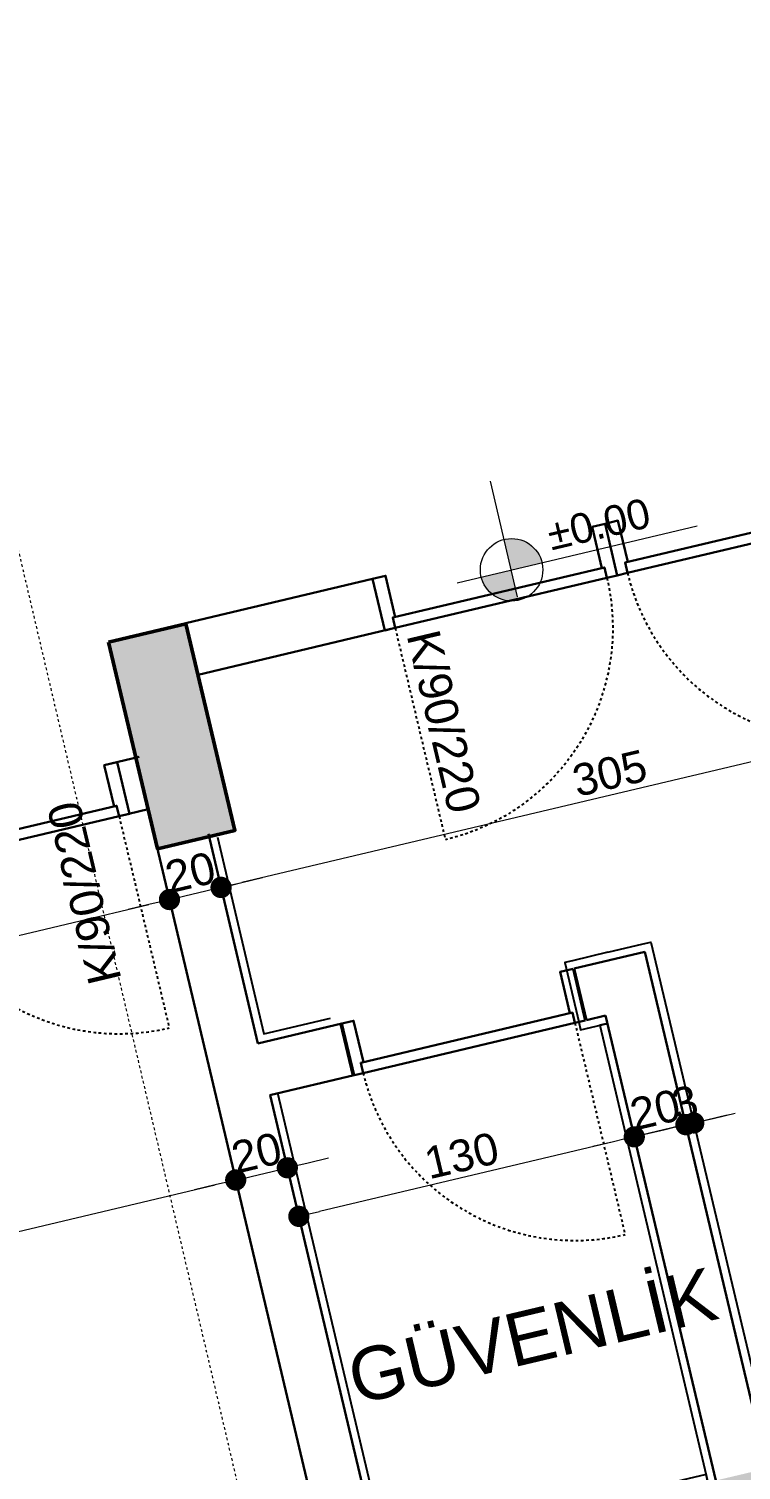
# Model space of a CAD drawing. Header units: millimetres. Extents: x 38129 to 72024, y -56282 to 16512.
# Drawn here: x 40823.5 to 40850.4, y -44482.3 to -44428 of the extents above; entities that cross this region are included whole.
import ezdxf

# ---------------------------------------------------------------- set-up
doc = ezdxf.new("R2010")
doc.units = ezdxf.units.MM
doc.linetypes.add('HIDDEN', pattern=[0.375, 0.25, -0.125])
for name, color, linetype, lineweight in [('COLUMN4', 3, 'Continuous', 50), ('DIŞÖLÇÜ', 37, 'Continuous', 0), ('DUVAR', 255, 'Continuous', 30), ('KAPI', 4, 'Continuous', 30), ('KOT', 7, 'Continuous', 20), ('M', 210, 'Continuous', 30), ('mahal', 7, 'Continuous', 5), ('pencere+KAPI', 1, 'Continuous', 0), ('TARAMA', 252, 'Continuous', 0), ('ölçü İÇ', 31, 'Continuous', 0)]:
    doc.layers.add(name, color=color, linetype=linetype, lineweight=lineweight)
doc.layers.add('HIDDEN', color=1, linetype='HIDDEN')
doc.layers.add('sıva', color=41, linetype='Continuous')
doc.styles.add('icdisolcu_yazi', font='arial.ttf')
doc.styles.get("Standard").update_dxf_attribs({"font": 'arial.ttf'})
doc.styles.add('style1', font='arial.ttf')
doc.dimstyles.new('İç Ölçü', dxfattribs={"dimtxt": 12, "dimasz": 8, "dimexe": 5, "dimexo": 0, "dimgap": 2, "dimtad": 1, "dimdec": 0, "dimzin": 12, "dimdsep": 46, "dimtxsty": 'icdisolcu_yazi', "dimblk": 'DOT', "dimcen": 8, "dimdle": 5, "dimclrd": 256, "dimclre": 256, "dimclrt": 7, "dimadec": 0, "dimazin": 3, "dimtfac": 1, "dimtdec": 0, "dimtix": 1, "dimtmove": 2, "dimatfit": 3, "dimldrblk": 'DOT', "dimfxl": 0, "dimtolj": 1, "dimtzin": 0, "dimlwd": -1, "dimlwe": -1, "dimarcsym": 0})

# ---------------------------------------------------------------- blocks, each defined once
blk = doc.blocks.new('*U12')
for p, q in [((4, 0), (0, 0)), ((86, 0), (90, 0))]:
    blk.add_line(p, q)
blk.add_lwpolyline([(4, 0), (86, 0), (86, -4), (4, -4)], close=True)
for points in [[(0, -20), (5, -20), (5, -4)], [(90, -20), (85, -20), (85, -4)]]:
    blk.add_lwpolyline(points)
at = {"layer": 'DUVAR'}
for p, q in [((0, 0), (0, -20)), ((90, 0), (90, -20))]:
    blk.add_line(p, q, dxfattribs=at)
at = {"layer": 'HIDDEN'}
blk.add_line((4, 0), (4, 82), dxfattribs=at)
blk.add_arc((4, 0), 82, 360, 90, dxfattribs=at)
blk = doc.blocks.new('_Dot')
at = {"color": 0, "lineweight": -2}
blk.add_line((-0.5, 0), (-1, 0), dxfattribs=at)
at = {"color": 0, "lineweight": 30, "const_width": 0.5}
blk.add_lwpolyline([(-0.25, 0, 1), (0.25, 0, 1)], format="xyb", close=True, dxfattribs=at)
blk = doc.blocks.new('*D233')
at = {"layer": 'Defpoints', "color": 0, "transparency": 16777216}
for p in [(37396.77, -18093.47), (37701.66, -18093.4), (37396.77, -18113.28)]:
    blk.add_point(p, dxfattribs=at)
at = {"layer": 'ölçü İÇ', "transparency": 16777216}
for p, q in [((37396.77, -18098.47), (37396.77, -18088.47)), ((37701.66, -18093.4), (37701.66, -18098.47))]:
    blk.add_line(p, q, dxfattribs=at)
at = {"layer": 'ölçü İÇ', "linetype": 'Continuous', "transparency": 16777216}
blk.add_line((37693.66, -18093.47), (37404.77, -18093.47), dxfattribs=at)
at = {"layer": 'ölçü İÇ', "transparency": 16777216, "xscale": 8, "yscale": 8, "zscale": 8, "rotation": 180}
blk.add_blockref('_Dot', (37396.77, -18093.47), dxfattribs=at)
at = {"layer": 'ölçü İÇ', "transparency": 16777216, "xscale": 8, "yscale": 8, "zscale": 8}
blk.add_blockref('_Dot', (37701.66, -18093.47), dxfattribs=at)
at = {"layer": 'ölçü İÇ', "color": 7, "transparency": 16777216, "insert": (37549.21, -18085.34), "char_height": 12, "attachment_point": 5, "style": 'icdisolcu_yazi'}
blk.add_mtext('\\A1;305', dxfattribs=at)
blk = doc.blocks.new('wertertw')
at = {"layer": 'TARAMA', "lineweight": -3}
h = blk.add_hatch(dxfattribs=at)
h.set_pattern_fill('ANSI33', color=256, scale=2.5, style=0)
h.set_pattern_definition([(45, (-86643.698, -32547.66), (-11.2253202, 11.2253202), []), (45, (-86632.472, -32547.66), (-11.2253202, 11.2253202), [7.9375, -3.96875])])
h.paths.add_polyline_path([(-616.25, 351.94), (-616.25, -88.06), (-306.25, -88.06), (-306.25, -68.06), (-596.25, -68.06), (-596.25, 331.94), (-306.25, 331.94), (-306.25, 351.94)])
h.paths.add_polyline_path([(38.75, -338.06), (78.75, -338.06), (78.75, -378.06), (38.75, -378.06)])
h.paths.add_polyline_path([(-471.25, -318.06), (-441.25, -318.06), (-441.25, -378.06), (-471.25, -378.06)])
h.paths.add_polyline_path([(-961.25, -318.06), (-931.25, -318.06), (-931.25, -378.06), (-961.25, -378.06)])
h.paths.add_polyline_path([(343.75, -163.06), (413.75, -163.06), (413.75, -198.06), (343.75, -198.06)])
h.paths.add_polyline_path([(8.75, -163.06), (78.75, -163.06), (78.75, -198.06), (8.75, -198.06)])
h.paths.add_polyline_path([(-1036.25, -148.06), (-906.25, -148.06), (-906.25, -178.06), (-1036.25, -178.06)])
h.paths.add_polyline_path([(-976.25, 256.94), (-916.25, 256.94), (-916.25, 226.94), (-976.25, 226.94)])
h.paths.add_polyline_path([(343.75, 459.44), (413.75, 459.44), (413.75, 424.44), (343.75, 424.44)])
h.paths.add_polyline_path([(8.75, 459.44), (78.75, 459.44), (78.75, 424.44), (8.75, 424.44)])
h.paths.add_polyline_path([(-616.25, 531.94), (-306.25, 531.94), (-306.25, 511.94), (-616.25, 511.94)])
h.paths.add_polyline_path([(-976.25, 656.94), (-916.25, 656.94), (-916.25, 626.94), (-976.25, 626.94)])
h.paths.add_polyline_path([(-616.25, 971.94), (-306.25, 971.94), (-306.25, 951.94), (-616.25, 951.94)])
h.paths.add_polyline_path([(343.75, 1081.94), (413.75, 1081.94), (413.75, 1046.94), (343.75, 1046.94)])
h.paths.add_polyline_path([(8.75, 1081.94), (78.75, 1081.94), (78.75, 1046.94), (8.75, 1046.94)])
h.paths.add_polyline_path([(-1036.25, 1061.94), (-906.25, 1061.94), (-906.25, 1031.94), (-1036.25, 1031.94)])
h.paths.add_polyline_path([(-931.25, 1286.94), (-901.25, 1286.94), (-901.25, 1226.94), (-931.25, 1226.94)])
h.paths.add_polyline_path([(68.75, 1332.04), (108.75, 1332.04), (108.75, 1292.04), (68.75, 1292.04)])
h.paths.add_polyline_path([(-511.25, 1332.04), (-481.25, 1332.04), (-481.25, 1252.04), (-511.25, 1252.04)])
at = {"layer": 'COLUMN4', "color": 3}
blk.add_lwpolyline([(-511.25, 1332.04), (-481.25, 1332.04), (-481.25, 1252.04), (-511.25, 1252.04)], close=True, dxfattribs=at)
blk = doc.blocks.new('*D106')
at = {"layer": 'Defpoints', "color": 0, "transparency": 16777216}
for p in [(36871.66, -18201.97), (37376.73, -18201.97), (37376.73, -18203.53)]:
    blk.add_point(p, dxfattribs=at)
at = {"layer": 'ölçü İÇ', "transparency": 16777216}
for p, q in [((36871.66, -18201.97), (36871.66, -18196.97)), ((37376.73, -18203.53), (37376.73, -18196.97))]:
    blk.add_line(p, q, dxfattribs=at)
at = {"layer": 'ölçü İÇ', "linetype": 'Continuous', "transparency": 16777216}
blk.add_line((36879.66, -18201.97), (37368.73, -18201.97), dxfattribs=at)
at = {"layer": 'ölçü İÇ', "transparency": 16777216, "xscale": 8, "yscale": 8, "zscale": 8, "rotation": 180}
blk.add_blockref('_Dot', (36871.66, -18201.97), dxfattribs=at)
at = {"layer": 'ölçü İÇ', "transparency": 16777216, "xscale": 8, "yscale": 8, "zscale": 8}
blk.add_blockref('_Dot', (37376.73, -18201.97), dxfattribs=at)
at = {"layer": 'ölçü İÇ', "color": 7, "transparency": 16777216, "insert": (37124.2, -18193.84), "char_height": 12, "attachment_point": 5, "style": 'icdisolcu_yazi'}
blk.add_mtext('\\A1;505', dxfattribs=at)
blk = doc.blocks.new('*D107')
at = {"layer": 'Defpoints', "color": 0, "transparency": 16777216}
for p in [(37396.73, -18200.69), (37396.73, -18201.97), (37376.73, -18203.53)]:
    blk.add_point(p, dxfattribs=at)
at = {"layer": 'ölçü İÇ', "transparency": 16777216}
for p, q in [((37376.73, -18203.53), (37376.73, -18196.97)), ((37396.73, -18200.69), (37396.73, -18206.97))]:
    blk.add_line(p, q, dxfattribs=at)
at = {"layer": 'ölçü İÇ', "linetype": 'Continuous', "transparency": 16777216}
for p, q in [((37368.73, -18201.97), (37360.73, -18201.97)), ((37376.73, -18201.97), (37396.73, -18201.97)), ((37404.73, -18201.97), (37412.73, -18201.97))]:
    blk.add_line(p, q, dxfattribs=at)
at = {"layer": 'ölçü İÇ', "transparency": 16777216, "xscale": 8, "yscale": 8, "zscale": 8}
blk.add_blockref('_Dot', (37376.73, -18201.97), dxfattribs=at)
at = {"layer": 'ölçü İÇ', "transparency": 16777216, "xscale": 8, "yscale": 8, "zscale": 8, "rotation": 180}
blk.add_blockref('_Dot', (37396.73, -18201.97), dxfattribs=at)
at = {"layer": 'ölçü İÇ', "color": 7, "transparency": 16777216, "insert": (37386.73, -18193.84), "char_height": 12, "attachment_point": 5, "style": 'icdisolcu_yazi'}
blk.add_mtext('\\A1;20', dxfattribs=at)
blk = doc.blocks.new('*D237')
at = {"layer": 'Defpoints', "color": 0, "transparency": 16777216}
for p in [(36871.66, -18093.4), (37376.79, -18093.4), (37376.79, -18094.66)]:
    blk.add_point(p, dxfattribs=at)
at = {"layer": 'ölçü İÇ', "transparency": 16777216}
for p, q in [((36871.66, -18093.4), (36871.66, -18088.4)), ((37376.79, -18094.66), (37376.79, -18088.4))]:
    blk.add_line(p, q, dxfattribs=at)
at = {"layer": 'ölçü İÇ', "linetype": 'Continuous', "transparency": 16777216}
blk.add_line((36879.66, -18093.4), (37368.79, -18093.4), dxfattribs=at)
at = {"layer": 'ölçü İÇ', "transparency": 16777216, "xscale": 8, "yscale": 8, "zscale": 8, "rotation": 180}
blk.add_blockref('_Dot', (36871.66, -18093.4), dxfattribs=at)
at = {"layer": 'ölçü İÇ', "transparency": 16777216, "xscale": 8, "yscale": 8, "zscale": 8}
blk.add_blockref('_Dot', (37376.79, -18093.4), dxfattribs=at)
at = {"layer": 'ölçü İÇ', "color": 7, "transparency": 16777216, "insert": (37124.23, -18085.27), "char_height": 12, "attachment_point": 5, "style": 'icdisolcu_yazi'}
blk.add_mtext('\\A1;505', dxfattribs=at)
blk = doc.blocks.new('*D238')
at = {"layer": 'Defpoints', "color": 0, "transparency": 16777216}
for p in [(37396.78, -18093.4), (37396.78, -18093.47), (37376.79, -18094.66)]:
    blk.add_point(p, dxfattribs=at)
at = {"layer": 'ölçü İÇ', "transparency": 16777216}
for p, q in [((37376.79, -18094.66), (37376.79, -18088.4)), ((37396.78, -18093.47), (37396.78, -18088.4))]:
    blk.add_line(p, q, dxfattribs=at)
at = {"layer": 'ölçü İÇ', "linetype": 'Continuous', "transparency": 16777216}
for p, q in [((37368.79, -18093.4), (37360.79, -18093.4)), ((37376.79, -18093.4), (37396.78, -18093.4)), ((37404.78, -18093.4), (37412.78, -18093.4))]:
    blk.add_line(p, q, dxfattribs=at)
at = {"layer": 'ölçü İÇ', "transparency": 16777216, "xscale": 8, "yscale": 8, "zscale": 8}
blk.add_blockref('_Dot', (37376.79, -18093.4), dxfattribs=at)
at = {"layer": 'ölçü İÇ', "transparency": 16777216, "xscale": 8, "yscale": 8, "zscale": 8, "rotation": 180}
blk.add_blockref('_Dot', (37396.78, -18093.4), dxfattribs=at)
at = {"layer": 'ölçü İÇ', "color": 7, "transparency": 16777216, "insert": (37386.78, -18085.27), "char_height": 12, "attachment_point": 5, "style": 'icdisolcu_yazi'}
blk.add_mtext('\\A1;20', dxfattribs=at)
blk = doc.blocks.new('*D240')
at = {"layer": 'Defpoints', "color": 0, "transparency": 16777216}
for p in [(37546.65, -18220.84), (37549.68, -18224.04), (37546.65, -18227.78)]:
    blk.add_point(p, dxfattribs=at)
at = {"layer": 'ölçü İÇ', "transparency": 16777216}
for p, q in [((37546.65, -18225.84), (37546.65, -18215.84)), ((37549.68, -18224.04), (37549.68, -18215.84))]:
    blk.add_line(p, q, dxfattribs=at)
at = {"layer": 'ölçü İÇ', "linetype": 'Continuous', "transparency": 16777216}
for p, q in [((37538.65, -18220.84), (37530.65, -18220.84)), ((37549.68, -18220.84), (37546.65, -18220.84)), ((37557.68, -18220.84), (37565.68, -18220.84))]:
    blk.add_line(p, q, dxfattribs=at)
at = {"layer": 'ölçü İÇ', "transparency": 16777216, "xscale": 8, "yscale": 8, "zscale": 8}
blk.add_blockref('_Dot', (37546.65, -18220.84), dxfattribs=at)
at = {"layer": 'ölçü İÇ', "transparency": 16777216, "xscale": 8, "yscale": 8, "zscale": 8, "rotation": 180}
blk.add_blockref('_Dot', (37549.68, -18220.84), dxfattribs=at)
at = {"layer": 'ölçü İÇ', "color": 7, "transparency": 16777216, "insert": (37548.16, -18212.71), "char_height": 12, "attachment_point": 5, "style": 'icdisolcu_yazi'}
blk.add_mtext('\\A1;3', dxfattribs=at)
blk = doc.blocks.new('*D241')
at = {"layer": 'Defpoints', "color": 0, "transparency": 16777216}
for p in [(37526.65, -18220.78), (37526.65, -18226.87), (37546.65, -18227.78)]:
    blk.add_point(p, dxfattribs=at)
at = {"layer": 'ölçü İÇ', "transparency": 16777216}
for p, q in [((37526.65, -18225.78), (37526.65, -18215.78)), ((37546.65, -18225.78), (37546.65, -18215.78))]:
    blk.add_line(p, q, dxfattribs=at)
at = {"layer": 'ölçü İÇ', "linetype": 'Continuous', "transparency": 16777216}
for p, q in [((37518.65, -18220.78), (37510.65, -18220.78)), ((37546.65, -18220.78), (37526.65, -18220.78)), ((37554.65, -18220.78), (37562.65, -18220.78))]:
    blk.add_line(p, q, dxfattribs=at)
at = {"layer": 'ölçü İÇ', "transparency": 16777216, "xscale": 8, "yscale": 8, "zscale": 8}
blk.add_blockref('_Dot', (37526.65, -18220.78), dxfattribs=at)
at = {"layer": 'ölçü İÇ', "transparency": 16777216, "xscale": 8, "yscale": 8, "zscale": 8, "rotation": 180}
blk.add_blockref('_Dot', (37546.65, -18220.78), dxfattribs=at)
at = {"layer": 'ölçü İÇ', "color": 7, "transparency": 16777216, "insert": (37536.65, -18212.65), "char_height": 12, "attachment_point": 5, "style": 'icdisolcu_yazi'}
blk.add_mtext('\\A1;20', dxfattribs=at)
blk = doc.blocks.new('*D242')
at = {"layer": 'Defpoints', "color": 0, "transparency": 16777216}
for p in [(37396.72, -18220.05), (37396.72, -18220.78), (37526.65, -18226.87)]:
    blk.add_point(p, dxfattribs=at)
at = {"layer": 'ölçü İÇ', "transparency": 16777216}
for p, q in [((37526.65, -18225.78), (37526.65, -18215.78)), ((37396.72, -18220.05), (37396.72, -18225.78))]:
    blk.add_line(p, q, dxfattribs=at)
at = {"layer": 'ölçü İÇ', "linetype": 'Continuous', "transparency": 16777216}
blk.add_line((37518.65, -18220.78), (37404.72, -18220.78), dxfattribs=at)
at = {"layer": 'ölçü İÇ', "transparency": 16777216, "xscale": 8, "yscale": 8, "zscale": 8, "rotation": 180}
blk.add_blockref('_Dot', (37396.72, -18220.78), dxfattribs=at)
at = {"layer": 'ölçü İÇ', "transparency": 16777216, "xscale": 8, "yscale": 8, "zscale": 8}
blk.add_blockref('_Dot', (37526.65, -18220.78), dxfattribs=at)
at = {"layer": 'ölçü İÇ', "color": 7, "transparency": 16777216, "insert": (37461.68, -18212.65), "char_height": 12, "attachment_point": 5, "style": 'icdisolcu_yazi'}
blk.add_mtext('\\A1;130', dxfattribs=at)
blk = doc.blocks.new('*U86')
for p, q in [((4, 0), (0, 0)), ((86, 0), (90, 0))]:
    blk.add_line(p, q)
blk.add_lwpolyline([(4, 0), (86, 0), (86, -4), (4, -4)], close=True)
for points in [[(0, -20), (5, -20), (5, -4)], [(90, -20), (85, -20), (85, -4)]]:
    blk.add_lwpolyline(points)
at = {"layer": 'DUVAR'}
for p, q in [((0, 0), (0, -20)), ((90, 0), (90, -20))]:
    blk.add_line(p, q, dxfattribs=at)
at = {"layer": 'HIDDEN'}
blk.add_line((4, 0), (4, 82), dxfattribs=at)
blk.add_arc((4, 0), 82, 360, 90, dxfattribs=at)
blk = doc.blocks.new('RTY45TGDFGS')
at = {"layer": 'KOT'}
for points in [[(37530.89, -17990.45), (37530.89, -18002.22), (37542.66, -18002.22, 0.414214)], [(37530.89, -18002.22), (37519.13, -18002.22, 0.414214), (37530.89, -18013.99)]]:
    blk.add_hatch(color=256, dxfattribs=at).paths.add_polyline_path(points)
at = {"layer": 'DUVAR'}
for p, q in [((37479.16, -17993.44), (37406.79, -17993.44)), ((37406.79, -18013.5), (37483.16, -18013.44)), ((37364.57, -18038.44), (37378.1, -18038.44)), ((37365.57, -18058.44), (37376.79, -18058.44)), ((37376.79, -18072.72), (37376.75, -18353.83)), ((37396.79, -18072.73), (37396.75, -18153.83)), ((37396.75, -18153.83), (37429.27, -18153.83)), ((37519.27, -18153.83), (37546.65, -18153.83)), ((37519.27, -18173.83), (37519.27, -18153.83)), ((37546.65, -18153.83), (37546.65, -18353.83)), ((37396.74, -18173.83), (37396.65, -18353.83)), ((37396.65, -18173.83), (37429.27, -18173.83)), ((37519.27, -18173.83), (37526.65, -18173.83)), ((37526.65, -18173.83), (37526.65, -18353.83))]:
    blk.add_line(p, q, dxfattribs=at)
at = {"layer": 'KOT'}
for p, q in [((37530.73, -18012.7), (37530.89, -17967.94)), ((37509.81, -18002.22), (37602.79, -18002.22))]:
    blk.add_line(p, q, dxfattribs=at)
blk.add_circle((37530.89, -18002.22), 11.77, dxfattribs=at)
at = {"layer": 'M'}
blk.add_line((37429.27, -18173.83), (37429.27, -18153.83), dxfattribs=at)
at = {"layer": 'pencere+KAPI', "linetype": 'HIDDEN'}
blk.add_line((37352.51, -17541.6), (37347.77, -19923.25), dxfattribs=at)
at = {"layer": 'sıva'}
blk.add_line((37399.65, -18350.83), (37399.74, -18173.83), dxfattribs=at)
for points in [[(37399.79, -18074.73), (37399.75, -18150.83), (37425.61, -18150.83)], [(37533.02, -18150.83), (37519.27, -18150.83), (37516.27, -18150.83), (37516.27, -18173.83), (37516.27, -18176.83), (37526.65, -18176.83), (37523.65, -18176.83), (37523.65, -18353.83), (37523.65, -18350.83), (37399.65, -18350.77)], [(37533.02, -18150.83), (37546.65, -18150.83), (37549.65, -18150.83), (37549.73, -18350.77), (37584.87, -18350.76)]]:
    blk.add_lwpolyline(points, dxfattribs=at)
at = {"layer": 'DIŞÖLÇÜ'}
blk.add_blockref('wertertw', (37888.04, -19325.78), dxfattribs=at)
at = {"layer": 'KAPI', "xscale": -1, "rotation": 180}
blk.add_blockref('*U12', (37479.16, -18013.44), dxfattribs=at)
at = {"layer": 'KAPI', "rotation": 180.000000000002}
for name, p in [('*U12', (37659.16, -18013.44)), ('*U12', (37369.57, -18058.44)), ('*U86', (37518.78, -18173.83))]:
    blk.add_blockref(name, p, dxfattribs=at)
at = {"layer": 'mahal', "insert": (37586.4, -17987.36), "char_height": 11.25, "width": 137.9602, "attachment_point": 3, "style": 'style1'}
blk.add_mtext('%%P0.00', dxfattribs=at)
at = {"layer": 'mahal', "insert": (37401.32, -18295.11), "char_height": 20, "attachment_point": 7}
blk.add_mtext_dynamic_manual_height_columns('GÜVENLİK', width=250.3432, gutter_width=12.5, heights=[0], dxfattribs=at)
at = {"layer": 'pencere+KAPI', "char_height": 12.5, "width": 27.0954, "style": 'style1'}
for insert, attachment_point, rotation in [((37499.18, -18086.93), 3, 270), ((37339.85, -18118.54), 1, 90)]:
    blk.add_mtext('K/90/220', dxfattribs=dict(at, insert=insert, attachment_point=attachment_point, rotation=rotation))
at = {"layer": 'ölçü İÇ'}
for base, p1, p2, picture, middle in [((37376.79, -18093.4), (36871.66, -18093.4), (37376.79, -18094.66), '*D237', (37124.23, -18085.27)), ((37396.78, -18093.4), (37376.79, -18094.66), (37396.78, -18093.47), '*D238', (37386.78, -18085.27)), ((37396.77, -18093.47), (37701.66, -18093.4), (37396.77, -18113.28), '*D233', (37549.21, -18085.34)), ((37376.73, -18201.97), (36871.66, -18201.97), (37376.73, -18203.53), '*D106', (37124.2, -18193.84)), ((37396.73, -18201.97), (37376.73, -18203.53), (37396.73, -18200.69), '*D107', (37386.73, -18193.84)), ((37396.72, -18220.78), (37526.65, -18226.87), (37396.72, -18220.05), '*D242', (37461.68, -18212.65)), ((37526.65, -18220.78), (37546.65, -18227.78), (37526.65, -18226.87), '*D241', (37536.65, -18212.65)), ((37546.65, -18220.84), (37549.68, -18224.04), (37546.65, -18227.78), '*D240', (37548.16, -18212.71))]:
    dim = blk.add_linear_dim(base=base, p1=p1, p2=p2, dimstyle='İç Ölçü', dxfattribs=at)
    dim.commit()
    dim.dimension.update_dxf_attribs({"geometry": picture, "text_midpoint": middle})
blk = doc.blocks.new('E34ED')
at = {"layer": 'TARAMA', "rotation": 13.32768646837602}
blk.add_blockref('RTY45TGDFGS', (-1669.08, -15247.56), dxfattribs=at)

msp = doc.modelspace()

# ---------------------------------------------------------------- block references
at = {"layer": 'DIŞÖLÇÜ', "xscale": 0.1, "yscale": 0.1, "zscale": 0.1}
msp.add_blockref('E34ED', (36941.639, -42037.032), dxfattribs=at)

doc.saveas('drawing.dxf')
